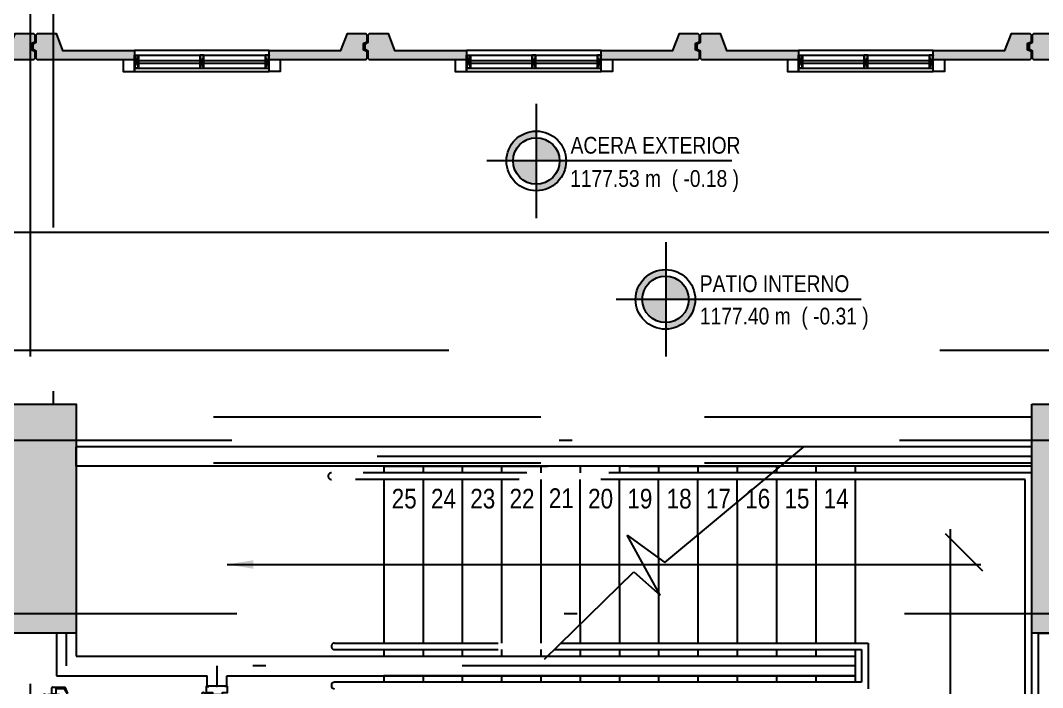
# Model space of a CAD drawing. Extents: x -28 to 131, y -33 to 63.
# Drawn here: x 7.93 to 15.73, y -0.91 to 4.18 of the extents above; entities that cross this region are included whole.
import ezdxf

# ---------------------------------------------------------------- set-up
doc = ezdxf.new("R2010")
doc.units = 0
doc.header["$LTSCALE"] = 10
doc.header["$PDSIZE"] = 0.1
for name, pattern in [('DASHDOT', [1, 0.5, -0.25, 0, -0.25]), ('DASHDOT2', [12.7, 6.35, -3.175, 0, -3.175]), ('HIDDEN', [0.375, 0.25, -0.125]), ('HIDDEN2', [0.1875, 0.125, -0.0625]), ('PHANTOM2', [1.25, 0.625, -0.125, 0.125, -0.125, 0.125, -0.125])]:
    doc.linetypes.add(name, pattern=pattern)
for name, color, linetype in [('1 Panel Nervado', 1, 'Continuous'), ('arq-columnas', 6, 'Continuous'), ('arq-ejes', 251, 'DASHDOT2'), ('arq-ejes-principales', 1, 'DASHDOT'), ('arq-escaleras', 1, 'Continuous'), ('arq-escaleras-tex', 3, 'Continuous'), ('arq-hatch', 252, 'Continuous'), ('arq-indicacion de corte', 5, 'PHANTOM2'), ('arq-muro', 5, 'Continuous'), ('arq-niveles', 1, 'Continuous'), ('arq-pared baja', 240, 'Continuous'), ('arq-pared mamposteria', 4, 'Continuous'), ('arq-prefabricado', 1, 'Continuous'), ('arq-puertas', 1, 'Continuous'), ('arq-text-escaleras', 3, 'Continuous'), ('arq-ventanas', 1, 'Continuous'), ('arq-vigas', 251, 'HIDDEN')]:
    doc.layers.add(name, color=color, linetype=linetype)
doc.layers.add('mv', color=191, linetype='Continuous', plot=False)
doc.styles.add('dape 2', font='ARIALN.TTF')
doc.dimstyles.new('dape', dxfattribs={"dimscale": 0.05, "dimtxt": 2, "dimasz": 2, "dimexe": 1, "dimexo": 1, "dimgap": 1, "dimtad": 1, "dimzin": 1, "dimtxsty": 'dape 2', "dimcen": 30, "dimclrd": 1, "dimclre": 1, "dimclrt": 256, "dimazin": 0, "dimtfac": 1, "dimtmove": 0, "dimatfit": 3, "dimfxl": 1, "dimarcsym": 0})

# ---------------------------------------------------------------- blocks, each defined once
blk = doc.blocks.new('*U111')
for p, q in [((-0.179, 1.2554), (-0.179, 1.1584)), ((-0.1275, 1.2604), (-0.174, 1.2604)), ((-0.1275, 1.2654), (-0.1275, 1.2304)), ((-0.1225, 1.2654), (-0.1275, 1.2654)), ((-0.1225, 1.2929), (-0.1225, 1.2029)), ((-0.115, 1.2929), (-0.1225, 1.2929)), ((-0.07, 1.2929), (-0.0625, 1.2929)), ((-0.0625, 1.2929), (-0.0625, 1.2029)), ((-0.0625, 1.2654), (-0.0575, 1.2654)), ((-0.0575, 1.2654), (-0.0575, 1.2304)), ((-0.0575, 1.2604), (-0.011, 1.2604)), ((-0.006, 1.2554), (-0.006, 1.1584)), ((-0.169, 1.2334), (-0.169, 1.1668)), ((-0.1344, 1.2279), (-0.169, 1.2279)), ((-0.1275, 1.2354), (-0.167, 1.2354)), ((-0.1344, 1.2279), (-0.1275, 1.2354)), ((-0.1225, 1.2304), (-0.1275, 1.2304)), ((-0.115, 1.2029), (-0.1225, 1.2029)), ((-0.07, 1.2029), (-0.0625, 1.2029)), ((-0.0625, 1.2304), (-0.0575, 1.2304)), ((-0.0506, 1.2279), (-0.0575, 1.2354)), ((-0.0506, 1.2279), (-0.016, 1.2279)), ((-0.016, 1.2334), (-0.016, 1.1668)), ((-0.1298, 1.1389), (-0.179, 1.1584)), ((-0.128, 1.1423), (-0.169, 1.1668)), ((-0.128, 1.1423), (-0.1298, 1.1389)), ((-0.057, 1.1423), (-0.016, 1.1668)), ((-0.057, 1.1423), (-0.0552, 1.1389)), ((-0.0552, 1.1389), (-0.006, 1.1584))]:
    blk.add_line(p, q)
for points in [[(-0.115, 1.3179), (-0.07, 1.3179), (-0.07, 0.109), (-0.115, 0.109)], [(-0.0775, 1.2729), (-0.1075, 1.2729), (-0.1075, 1.3129), (-0.0775, 1.3129)], [(-0.1075, 0.159), (-0.0775, 0.159), (-0.0775, 1.2679), (-0.1075, 1.2679)], [(-0.0775, 0.154), (-0.1075, 0.154), (-0.1075, 0.114), (-0.0775, 0.114)]]:
    blk.add_lwpolyline(points, close=True)
for points in [[(-1.3127, -0.069), (-1.32, -0.069), (-1.32, -0.079), (-1.27, -0.079), (-1.27, -0.039), (-1.255, -0.039), (-1.255, 0.031), (-1.27, 0.031), (-1.27, 0.079), (-1.32, 0.079), (-1.32, 0.069), (-1.31, 0.069)], [(-0.065, 0.109), (-0.115, 0.109), (-0.115, 0.099), (-0.065, 0.099)], [(-0.0073, -0.069), (0, -0.069), (0, -0.079), (-0.05, -0.079), (-0.05, -0.039), (-0.065, -0.039), (-0.065, 0.031), (-0.05, 0.031), (-0.05, 0.079), (0, 0.079), (0, 0.069), (-0.01, 0.069)], [(-0.0513, 0.0953), (-0.0513, 0.0453), (-0.0613, 0.0453), (-0.0613, 0.0953)]]:
    blk.add_lwpolyline(points)
blk.add_circle((-0.0563, 0.104), 0.01)
at = {"color": 251, "linetype": 'HIDDEN2'}
blk.add_arc((-0.0563, 0.104), 1.214, 90, 180, dxfattribs=at)
for centre, radius, start, end in [((-0.174, 1.2554), 0.005, 90, 180), ((-0.011, 1.2554), 0.005, 360, 90), ((-0.167, 1.2334), 0.002, 90, 180)]:
    blk.add_arc(centre, radius, start, end)
at = {"layer": 'arq-puertas'}
blk.add_point((0, 0), dxfattribs=at)
at = {"layer": 'mv'}
blk.add_line((-0.07, 1.318), (-0.0563, 1.318), dxfattribs=at)
for p in [(-1.32, 0), (0, 0), (0, 0), (0, 0), (0, 0), (0, 0), (0, 0), (0, 0), (0, 0)]:
    blk.add_point(p, dxfattribs=at)
blk = doc.blocks.new('DIV-V')
at = {"layer": 'arq-ventanas', "color": 1}
for p, q in [((0.0299, 0.04), (-0.0001, -0.06)), ((0.0299, -0.06), (-0.0001, 0.04))]:
    blk.add_line(p, q, dxfattribs=at)
blk.add_lwpolyline([(0.0299, 0.04), (0.0299, -0.06), (-0.0001, -0.06), (-0.0001, 0.04)], close=True, dxfattribs=at)
blk = doc.blocks.new('DRYDRY')
at = {"layer": 'arq-hatch'}
h = blk.add_hatch(color=256, dxfattribs=at)
h.paths.add_polyline_path([(37.9085, 122.376), (37.3584, 122.376), (37.3099, 122.506), (37.1684, 122.506), (37.1584, 122.496), (37.1584, 122.441), (37.1344, 122.4285), (37.1344, 122.3835), (37.1584, 122.371), (37.1584, 122.316), (37.1684, 122.306), (37.9085, 122.306)])
h.paths.add_polyline_path([(39.6851, 122.371), (39.6551, 122.3835), (39.6551, 122.4285), (39.6851, 122.441), (39.6851, 122.496), (39.6751, 122.506), (39.5351, 122.506), (39.4851, 122.376), (38.9371, 122.376), (38.9371, 122.306), (39.6751, 122.306), (39.6851, 122.316)])
h = blk.add_hatch(color=256, dxfattribs=at)
h.paths.add_polyline_path([(40.4452, 122.376), (39.8951, 122.376), (39.8465, 122.506), (39.7051, 122.506), (39.6951, 122.496), (39.6951, 122.441), (39.6711, 122.4285), (39.6711, 122.3835), (39.6951, 122.371), (39.6951, 122.316), (39.7051, 122.306), (40.4452, 122.306)])
h.paths.add_polyline_path([(42.2218, 122.371), (42.1918, 122.3835), (42.1918, 122.4285), (42.2218, 122.441), (42.2218, 122.496), (42.2118, 122.506), (42.0718, 122.506), (42.0218, 122.376), (41.4737, 122.376), (41.4737, 122.306), (42.2118, 122.306), (42.2218, 122.316)])
h = blk.add_hatch(color=256, dxfattribs=at)
h.paths.add_polyline_path([(42.9818, 122.376), (42.4318, 122.376), (42.3832, 122.506), (42.2418, 122.506), (42.2318, 122.496), (42.2318, 122.441), (42.2078, 122.4285), (42.2078, 122.3835), (42.2318, 122.371), (42.2318, 122.316), (42.2418, 122.306), (42.9818, 122.306)])
h.paths.add_polyline_path([(44.7585, 122.371), (44.7285, 122.3835), (44.7285, 122.4285), (44.7585, 122.441), (44.7585, 122.496), (44.7485, 122.506), (44.6085, 122.506), (44.5585, 122.376), (44.0104, 122.376), (44.0104, 122.306), (44.7485, 122.306), (44.7585, 122.316)])
h = blk.add_hatch(color=256, dxfattribs=at)
h.paths.add_polyline_path([(45.5185, 122.376), (44.9684, 122.376), (44.9199, 122.506), (44.7784, 122.506), (44.7684, 122.496), (44.7684, 122.441), (44.7444, 122.4285), (44.7444, 122.3835), (44.7684, 122.371), (44.7684, 122.316), (44.7784, 122.306), (45.5185, 122.306)])
h.paths.add_polyline_path([(47.2951, 122.371), (47.2651, 122.3835), (47.2651, 122.4285), (47.2951, 122.441), (47.2951, 122.496), (47.2851, 122.506), (47.1451, 122.506), (47.0951, 122.376), (46.5471, 122.376), (46.5471, 122.306), (47.2851, 122.306), (47.2951, 122.316)])
h = blk.add_hatch(color=256, dxfattribs=at)
h.paths.add_polyline_path([(51.2504, 122.376), (50.0418, 122.376), (49.9932, 122.506), (49.8518, 122.506), (49.8418, 122.496), (49.8418, 122.441), (49.8178, 122.4285), (49.8178, 122.3835), (49.8418, 122.371), (49.8418, 122.316), (49.8518, 122.306), (51.2505, 122.3061)])
h.paths.add_polyline_path([(48.0552, 122.376), (47.5051, 122.376), (47.4565, 122.506), (47.3151, 122.506), (47.3051, 122.496), (47.3051, 122.441), (47.2811, 122.4285), (47.2811, 122.3835), (47.3051, 122.371), (47.3051, 122.316), (47.3151, 122.306), (48.0552, 122.306)])
h.paths.add_polyline_path([(49.8318, 122.371), (49.8018, 122.3835), (49.8018, 122.4285), (49.8318, 122.441), (49.8318, 122.496), (49.8218, 122.506), (49.6818, 122.506), (49.6318, 122.376), (49.0837, 122.376), (49.0837, 122.306), (49.8218, 122.306), (49.8318, 122.316)])
at = {"layer": '1 Panel Nervado', "color": 4}
for p, q in [((40.4452, 122.376), (40.4452, 122.306)), ((42.9818, 122.376), (42.9818, 122.306)), ((45.5185, 122.376), (45.5185, 122.306))]:
    blk.add_line(p, q, dxfattribs=at)
at = {"layer": 'arq-prefabricado'}
for points in [[(38.9371, 122.376), (39.4851, 122.376), (39.5351, 122.506), (39.5351, 122.506), (39.6751, 122.506), (39.6851, 122.496), (39.6851, 122.441), (39.6551, 122.4285), (39.6551, 122.3835), (39.6851, 122.371), (39.6851, 122.316), (39.6751, 122.306), (38.9371, 122.306)], [(40.4452, 122.306), (39.7051, 122.306), (39.6951, 122.316), (39.6951, 122.371), (39.6711, 122.3835), (39.6711, 122.4285), (39.6951, 122.441), (39.6951, 122.496), (39.7051, 122.506), (39.8465, 122.506), (39.8465, 122.506), (39.8951, 122.376), (40.4452, 122.376)], [(41.4737, 122.376), (42.0218, 122.376), (42.0718, 122.506), (42.0718, 122.506), (42.2118, 122.506), (42.2218, 122.496), (42.2218, 122.441), (42.1918, 122.4285), (42.1918, 122.3835), (42.2218, 122.371), (42.2218, 122.316), (42.2118, 122.306), (41.4737, 122.306)], [(42.9818, 122.306), (42.2418, 122.306), (42.2318, 122.316), (42.2318, 122.371), (42.2078, 122.3835), (42.2078, 122.4285), (42.2318, 122.441), (42.2318, 122.496), (42.2418, 122.506), (42.3832, 122.506), (42.3832, 122.506), (42.4318, 122.376), (42.9818, 122.376)], [(44.0104, 122.376), (44.5585, 122.376), (44.6085, 122.506), (44.6085, 122.506), (44.7485, 122.506), (44.7585, 122.496), (44.7585, 122.441), (44.7285, 122.4285), (44.7285, 122.3835), (44.7585, 122.371), (44.7585, 122.316), (44.7485, 122.306), (44.0104, 122.306)], [(45.5185, 122.306), (44.7784, 122.306), (44.7684, 122.316), (44.7684, 122.371), (44.7444, 122.3835), (44.7444, 122.4285), (44.7684, 122.441), (44.7684, 122.496), (44.7784, 122.506), (44.9199, 122.506), (44.9199, 122.506), (44.9684, 122.376), (45.5185, 122.376)], [(46.5471, 122.376), (47.0951, 122.376), (47.1451, 122.506), (47.1451, 122.506), (47.2851, 122.506), (47.2951, 122.496), (47.2951, 122.441), (47.2651, 122.4285), (47.2651, 122.3835), (47.2951, 122.371), (47.2951, 122.316), (47.2851, 122.306), (46.5471, 122.306)], [(48.0552, 122.306), (47.3151, 122.306), (47.3051, 122.316), (47.3051, 122.371), (47.2811, 122.3835), (47.2811, 122.4285), (47.3051, 122.441), (47.3051, 122.496), (47.3151, 122.506), (47.4565, 122.506), (47.4565, 122.506), (47.5051, 122.376), (48.0552, 122.376)]]:
    blk.add_lwpolyline(points, dxfattribs=at)
at = {"layer": 'arq-ventanas', "color": 1}
for p, q in [((40.4452, 122.341), (41.4737, 122.341)), ((42.9818, 122.341), (44.0104, 122.341)), ((45.5185, 122.341), (46.5471, 122.341)), ((40.4752, 122.301), (40.9445, 122.301)), ((40.4752, 122.281), (40.9445, 122.281)), ((40.9745, 122.301), (41.4437, 122.301)), ((40.9745, 122.281), (41.4437, 122.281)), ((43.0118, 122.301), (43.4811, 122.301)), ((43.0118, 122.281), (43.4811, 122.281)), ((43.5111, 122.301), (43.9804, 122.301)), ((43.5111, 122.281), (43.9804, 122.281)), ((45.5485, 122.301), (46.0178, 122.301)), ((45.5485, 122.281), (46.0178, 122.281)), ((46.0478, 122.301), (46.5171, 122.301)), ((46.0478, 122.281), (46.5171, 122.281)), ((40.4452, 122.241), (41.4737, 122.241)), ((42.9818, 122.241), (44.0104, 122.241)), ((45.5185, 122.241), (46.5471, 122.241))]:
    blk.add_line(p, q, dxfattribs=at)
for points in [[(40.4452, 122.376), (40.4452, 122.216), (41.4737, 122.216), (41.4737, 122.376)], [(42.9818, 122.376), (42.9818, 122.216), (44.0104, 122.216), (44.0104, 122.376)], [(45.5185, 122.376), (45.5185, 122.216), (46.5471, 122.216), (46.5471, 122.376)]]:
    blk.add_lwpolyline(points, close=True, dxfattribs=at)
for points in [[(40.3595, 122.306), (40.3595, 122.216), (40.4452, 122.216), (40.4452, 122.306)], [(41.5595, 122.306), (41.5595, 122.216), (41.4737, 122.216), (41.4737, 122.306)], [(42.8961, 122.306), (42.8961, 122.216), (42.9818, 122.216), (42.9818, 122.306)], [(44.0961, 122.306), (44.0961, 122.216), (44.0104, 122.216), (44.0104, 122.306)], [(45.4328, 122.306), (45.4328, 122.216), (45.5185, 122.216), (45.5185, 122.306)], [(46.6328, 122.306), (46.6328, 122.216), (46.5471, 122.216), (46.5471, 122.306)]]:
    blk.add_lwpolyline(points, dxfattribs=at)
at = {"layer": 'arq-ventanas', "color": 1, "rotation": 179.9993686240186}
for p in [(40.4752, 122.281), (43.0118, 122.281), (45.5485, 122.281)]:
    blk.add_blockref('DIV-V', p, dxfattribs=at)
at = {"layer": 'arq-ventanas', "color": 1, "xscale": -0.9999999999999987, "rotation": 180.0006313759814}
for p in [(40.9445, 122.281), (41.4437, 122.281), (43.4811, 122.281), (43.9804, 122.281), (46.0178, 122.281), (46.5171, 122.281)]:
    blk.add_blockref('DIV-V', p, dxfattribs=at)

msp = doc.modelspace()

# ---------------------------------------------------------------- hatches: boundary and pattern name
at = {"layer": 'arq-niveles'}
h = msp.add_hatch(color=8, dxfattribs=at)
h.paths.add_polyline_path([(11.6877, 3.1073, 0.414214), (11.8652, 2.9298), (11.8652, 3.1073)])
h.paths.add_polyline_path([(11.8652, 3.2848), (11.8652, 3.1073), (12.0426, 3.1073, 0.414214)])
h.paths.add_polyline_path([(11.6372, 3.1073), (11.6877, 3.1073, -0.414214), (11.8652, 3.2848), (11.8652, 3.3352, 0.414214)])
h.paths.add_polyline_path([(11.8652, 2.9298), (11.8652, 2.8794, 0.414214), (12.0931, 3.1073), (12.0426, 3.1073, -0.414214)])
h = msp.add_hatch(color=8, dxfattribs=at)
h.paths.add_polyline_path([(12.6743, 2.05, 0.414214), (12.8517, 1.8725), (12.8517, 2.05)])
h.paths.add_polyline_path([(12.8517, 2.2274), (12.8517, 2.05), (13.0292, 2.05, 0.414214)])
h.paths.add_polyline_path([(12.6238, 2.05), (12.6743, 2.05, -0.414214), (12.8517, 2.2274), (12.8517, 2.2779, 0.414214)])
h.paths.add_polyline_path([(12.8517, 1.8725), (12.8517, 1.822, 0.414214), (13.0797, 2.05), (13.0292, 2.05, -0.414214)])

# ---------------------------------------------------------------- linework, layer by layer
at = {"layer": 'arq-columnas'}
for points in [[(7.65, 1.25), (8.35, 1.25), (8.35, -0.5), (7.65, -0.5)], [(15.65, 1.25), (16.35, 1.25), (16.35, -0.5), (15.65, -0.5)]]:
    msp.add_lwpolyline(points, close=True, dxfattribs=at)
at = {"layer": 'arq-ejes', "linetype": 'DASHDOT'}
msp.add_line((15.65, 0.85), (8.35, 0.85), dxfattribs=at)
at = {"layer": 'arq-ejes', "linetype": 'DASHDOT', "ltscale": 0.6}
for p, q in [((8.275, -0.5), (8.275, -0.75)), ((14.3, -0.75), (8.275, -0.75)), ((9.427, -0.905), (9.427, -0.75))]:
    msp.add_line(p, q, dxfattribs=at)
at = {"layer": 'arq-ejes-principales'}
for p, q in [((8, 36.9128), (8, -2.6791)), ((-5.5602, 0.975), (60.0081, 0.975)), ((-5.5593, 0.975), (9.55, 0.975)), ((-5.5218, -0.35), (60.0465, -0.35))]:
    msp.add_line(p, q, dxfattribs=at)
at = {"layer": 'arq-escaleras'}
for p, q in [((12.8461, 0.041), (13.909, 0.925)), ((15.65, 0.725), (13.6685, 0.725)), ((14.3, 0.775), (13.7286, 0.775)), ((15.65, -2.175), (15.65, 0.725)), ((15.6, 0.675), (13.6084, 0.675)), ((15.6, -2.125), (15.6, 0.675)), ((12.8126, -0.2085), (12.5591, 0.2495)), ((12.5591, 0.2495), (12.8461, 0.041)), ((11.9289, -0.6977), (12.6113, -0.0298)), ((12.6113, -0.0298), (12.8126, -0.2085)), ((12.0543, -0.575), (14.4, -0.575)), ((14.4, -0.575), (14.4, -0.925)), ((11.9521, -0.675), (14.3, -0.675)), ((12.0032, -0.625), (14.35, -0.625)), ((14.35, -0.625), (14.35, -0.875)), ((14.3, -0.825), (10.7, -0.825)), ((14.35, -0.875), (10.325, -0.875))]:
    msp.add_line(p, q, dxfattribs=at)
at = {"layer": 'arq-escaleras', "color": 251, "linetype": 'HIDDEN', "ltscale": 0.5}
for p, q in [((13.6685, 0.725), (10.3, 0.725)), ((10.7, 0.775), (13.7286, 0.775)), ((13.6084, 0.675), (10.3, 0.675)), ((12.2, -0.4324), (12.2, 0.675)), ((12.5, -0.1387), (12.5, 0.675)), ((12.8, 0.0745), (12.8, 0.675)), ((13.1, 0.2522), (13.1, 0.675)), ((13.4, 0.5017), (13.4, 0.675)), ((10.325, -0.575), (12.0464, -0.575)), ((10.325, -0.625), (11.9962, -0.625)), ((10.7, -0.675), (11.9521, -0.675))]:
    msp.add_line(p, q, dxfattribs=at)
for points in [[(10.7, 0.775), (10.7, 0.725)], [(11, 0.775), (11, 0.725)], [(11.3, 0.775), (11.3, 0.725)], [(11.6, 0.775), (11.6, 0.725)], [(11.9, 0.775), (11.9, 0.725)], [(12.2, 0.775), (12.2, 0.725)], [(12.5, 0.775), (12.5, 0.725)], [(12.8, 0.775), (12.8, 0.725)], [(13.1, 0.775), (13.1, 0.725)], [(13.4, 0.775), (13.4, 0.725)], [(13.7, 0.775), (13.7, 0.7512)], [(10.7, 0.675), (10.7, -0.575)], [(11, 0.675), (11, -0.575)], [(11.3, 0.675), (11.3, -0.575)], [(11.6, 0.675), (11.6, -0.575)], [(11.9, 0.675), (11.9, -0.575)], [(10.7, -0.625), (10.7, -0.675)], [(11, -0.625), (11, -0.675)], [(11.3, -0.625), (11.3, -0.675)], [(11.6, -0.625), (11.6, -0.675)], [(11.9, -0.625), (11.9, -0.675)]]:
    msp.add_lwpolyline(points, dxfattribs=at)
at = {"layer": 'arq-escaleras'}
for points in [[(13.7, 0.7512), (13.7, 0.725)], [(14, 0.775), (14, 0.725)], [(14.3, 0.775), (14.3, 0.725)], [(13.7, 0.675), (13.7, -0.575)], [(14, 0.675), (14, -0.575)], [(14.3, 0.675), (14.3, -0.575)], [(13.4, 0.5017), (13.4, -0.575)], [(13.1, 0.2522), (13.1, -0.575)], [(12.8, 0.0745), (12.8, -0.575)], [(12.5, -0.1387), (12.5, -0.575)], [(12.2, -0.4324), (12.2, -0.575)], [(12.2, -0.625), (12.2, -0.675)], [(12.5, -0.625), (12.5, -0.675)], [(12.8, -0.625), (12.8, -0.675)], [(13.1, -0.625), (13.1, -0.675)], [(13.4, -0.625), (13.4, -0.675)], [(13.7, -0.625), (13.7, -0.675)], [(14, -0.625), (14, -0.675)], [(14.3, -0.625), (14.3, -0.675)], [(10.7, -0.825), (10.7, -0.875)], [(11, -0.825), (11, -0.875)], [(11.3, -0.825), (11.3, -0.875)], [(11.6, -0.825), (11.6, -0.875)], [(11.9, -0.825), (11.9, -0.875)], [(12.2, -0.825), (12.2, -0.875)], [(12.5, -0.825), (12.5, -0.875)], [(12.8, -0.825), (12.8, -0.875)], [(13.1, -0.825), (13.1, -0.875)], [(13.4, -0.825), (13.4, -0.875)], [(13.7, -0.825), (13.7, -0.875)], [(14, -0.825), (14, -0.875)], [(14.3, -0.825), (14.3, -0.875)]]:
    msp.add_lwpolyline(points, dxfattribs=at)
at = {"layer": 'arq-escaleras', "color": 251, "linetype": 'HIDDEN', "ltscale": 0.5}
for centre in [(10.3, 0.7), (10.325, -0.6)]:
    msp.add_arc(centre, 0.025, 90, 270, dxfattribs=at)
at = {"layer": 'arq-escaleras'}
msp.add_arc((10.325, -0.9), 0.025, 90, 270, dxfattribs=at)
at = {"layer": 'arq-escaleras-tex'}
for p, q in [((15.277, -0.0253), (14.99, 0.2581)), ((15.03, -1.7282), (15.03, 0.2948))]:
    msp.add_line(p, q, dxfattribs=at)
at = {"layer": 'arq-hatch'}
for points in [[(7.65, 1.25), (8.35, 1.25), (7.65, -0.5), (8.35, -0.5)], [(15.65, 1.25), (16.35, 1.25), (15.65, -0.5), (16.35, -0.5)]]:
    msp.add_solid(points, dxfattribs=at)
at = {"layer": 'arq-indicacion de corte', "ltscale": 3}
msp.add_line((-7.5535, 1.661), (64.0871, 1.661), dxfattribs=at)
at = {"layer": 'arq-muro'}
for p, q in [((15.65, 0.925), (8.35, 0.925)), ((8.35, 0.775), (8.35, 0.925)), ((15.65, 0.775), (15.65, 0.925)), ((15.65, 0.775), (8.35, 0.775))]:
    msp.add_line(p, q, dxfattribs=at)
at = {"layer": 'arq-niveles'}
for p, q in [((11.8652, 3.5445), (11.8652, 2.6701)), ((13.3601, 3.1073), (11.4887, 3.1073)), ((12.854, 2.4872), (12.854, 1.6128)), ((14.3466, 2.05), (12.4753, 2.05))]:
    msp.add_line(p, q, dxfattribs=at)
for centre, radius in [((11.8652, 3.1073), 0.2279), ((11.8652, 3.1073), 0.1775), ((12.8517, 2.05), 0.2279), ((12.8517, 2.05), 0.1775)]:
    msp.add_circle(centre, radius, dxfattribs=at)
at = {"layer": 'arq-pared baja', "color": 2}
msp.add_line((38.3397, 2.5603), (0.078, 2.5603), dxfattribs=at)
at = {"layer": 'arq-pared mamposteria'}
for p, q in [((8.2, -0.5), (8.2, -0.825)), ((8.35, -0.5), (8.2, -0.5)), ((8.35, -0.5), (8.35, -0.675)), ((15.7, -0.5), (15.7, -2.225)), ((15.7, -0.5), (15.85, -0.5)), ((8.35, -0.675), (14.3, -0.675)), ((8.2, -0.825), (9.352, -0.825)), ((9.352, -0.905), (9.352, -0.825)), ((9.502, -0.905), (9.502, -0.825)), ((9.502, -0.825), (14.3, -0.825)), ((9.502, -0.905), (9.352, -0.905))]:
    msp.add_line(p, q, dxfattribs=at)
msp.add_lwpolyline([(14.3, -0.675), (14.3, -0.825)], dxfattribs=at)
at = {"layer": 'arq-vigas'}
for p, q in [((8.175, 8.85), (8.175, 1.25)), ((15.65, 1.15), (8.35, 1.15)), ((15.65, 0.8), (8.35, 0.8))]:
    msp.add_line(p, q, dxfattribs=at)

# ---------------------------------------------------------------- block references
at = {"layer": 'arq-prefabricado', "color": 1}
msp.add_blockref('DRYDRY', (-31.6497, -118.4257), dxfattribs=at)
at = {"layer": 'arq-puertas', "rotation": 90}
msp.add_blockref('*U111', (9.426, -0.905), dxfattribs=at)

# ---------------------------------------------------------------- texts
at = {"layer": 'arq-niveles', "color": 2, "style": 'dape 2'}
for s, p in [('1177.53 m  ( -0.18 )', (12.1237, 2.9093)), ('1177.40 m  ( -0.31 )', (13.1143, 1.8584))]:
    msp.add_text(s, height=0.128214, dxfattribs=at).set_placement(p)
at = {"layer": 'arq-niveles', "color": 2, "char_height": 0.128214, "width": 1.711504, "attachment_point": 1, "style": 'dape 2'}
for s, insert in [('ACERA EXTERIOR', (12.1275, 3.2915)), ('PATIO INTERNO', (13.1141, 2.2342))]:
    msp.add_mtext(s, dxfattribs=dict(at, insert=insert))
at = {"layer": 'arq-text-escaleras', "char_height": 0.15, "width": 0.425811, "attachment_point": 1, "style": 'dape 2'}
for s, insert in [('25', (10.7608, 0.6031)), ('24', (11.0608, 0.6031)), ('23', (11.3608, 0.6031)), ('22', (11.6608, 0.6031)), ('21', (11.9608, 0.6067)), ('20', (12.2608, 0.6031)), ('19', (12.5608, 0.6031)), ('18', (12.8608, 0.6031)), ('17', (13.1608, 0.6031)), ('16', (13.4608, 0.6031)), ('15', (13.7608, 0.6031)), ('14', (14.0608, 0.6031))]:
    msp.add_mtext(s, dxfattribs=dict(at, insert=insert))

# ---------------------------------------------------------------- leaders
at = {"layer": 'arq-escaleras-tex'}
msp.add_leader([(9.504, 0.0252), (15.2599, 0.025)], dimstyle='dape', override={"dimscale": 0.1, "dimgap": 1, "dimtad": 0}, dxfattribs=at)

doc.saveas('drawing.dxf')
